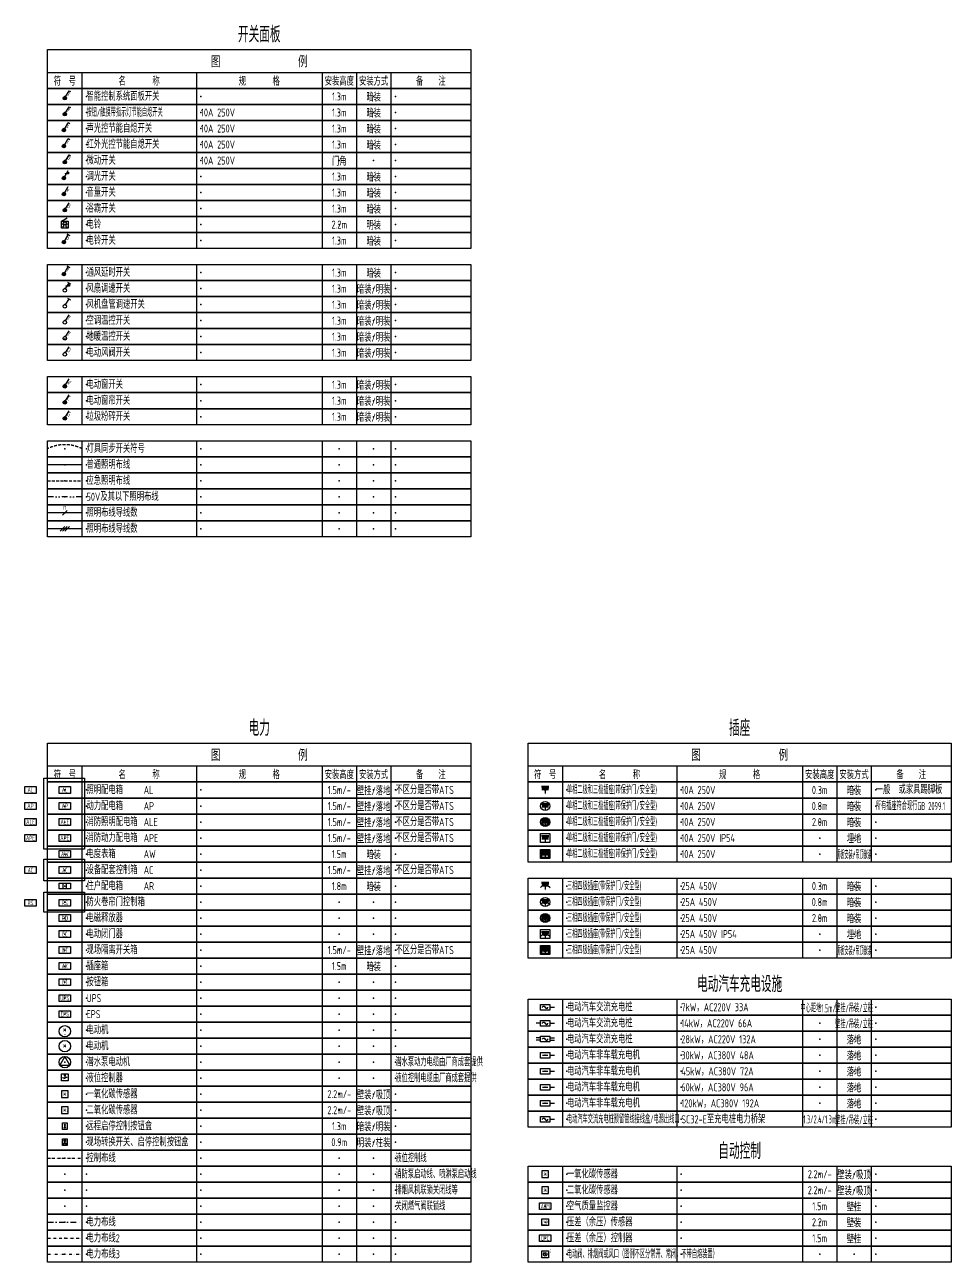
# Model space of a CAD drawing. Header units: millimetres. Extents: x -1040173 to 349982, y -145921 to 298175.
# Drawn here: x -567118 to -526618, y -46310 to 7802 of the extents above; entities that cross this region are included whole.
import ezdxf
from ezdxf.enums import TextEntityAlignment as Align

# ---------------------------------------------------------------- set-up
doc = ezdxf.new("R2010")
doc.units = ezdxf.units.MM
doc.header["$LTSCALE"] = 500
doc.header["$MEASUREMENT"] = 0
for name, pattern in [('BORDER2', [0.875, 0.25, -0.125, 0.25, -0.125, 0, -0.125]), ('DASHDOT', [1, 0.5, -0.25, 0, -0.25]), ('DASHDOT2', [0.5, 0.25, -0.125, 0, -0.125]), ('DIVIDE', [1.25, 0.5, -0.25, 0, -0.25, 0, -0.25]), ('DIVIDE2', [0.625, 0.25, -0.125, 0, -0.125, 0, -0.125]), ('HIDDEN', [0.375, 0.25, -0.125])]:
    doc.linetypes.add(name, pattern=pattern)
doc.layers.get('0').update_dxf_attribs({"color": 255, "linetype": 'CONTINUOUS'})
for name, color, linetype in [('E-BAS-DEVC', 3, 'CONTINUOUS'), ('E-BAS-EQPM', 3, 'CONTINUOUS'), ('E-CTRL-WIRE', 3, 'BORDER2'), ('E-FAS-DEVC', 3, 'CONTINUOUS'), ('E-FAS-EQPM', 2, 'CONTINUOUS'), ('E-LITE-CATE', 2, 'HIDDEN'), ('E-LITE-DEVC', 3, 'CONTINUOUS'), ('E-LITE-DIMS', 6, 'CONTINUOUS'), ('E-LITE-WIRE', 4, 'CONTINUOUS'), ('E-LITE-WIRE-LV', 4, 'DIVIDE'), ('E-LITE-WIRE2', 4, 'HIDDEN'), ('E-POWR-DEVC', 3, 'CONTINUOUS'), ('E-POWR-EQPM', 3, 'CONTINUOUS'), ('E-POWR-EQPM2', 2, 'HIDDEN'), ('E-POWR-WIRE', 4, 'DASHDOT'), ('E-POWR-WIRE2', 4, 'DASHDOT2'), ('E-POWR-WIRE3', 4, 'DIVIDE2'), ('E-UNIV-DIAG', 2, 'CONTINUOUS'), ('E-UNIV-EL', 140, 'CONTINUOUS'), ('E-UNIV-NOTE', 6, 'CONTINUOUS')]:
    doc.layers.add(name, color=color, linetype=linetype)
doc.layers.add('E-FAS-NUMB', color=6, linetype='CONTINUOUS', plot=False)
doc.styles.add('TH-STYLE3', font='tssdeng.shx', dxfattribs={"width": 0.7, "bigfont": 'tssdchn.shx'})

# ---------------------------------------------------------------- blocks, each defined once
blk = doc.blocks.new('E-BKTS2')
for p, q in [((0, 0), (185, 0)), ((0, -7), (0, 0)), ((185, 0), (185, -7)), ((185, -7), (0, -7))]:
    blk.add_line(p, q)
at = {"linetype": 'Continuous'}
for p, q in [((15, 0), (15, -7)), ((65, 0), (65, -7)), ((120, 0), (120, -7)), ((135, 0), (135, -7)), ((150, 0), (150, -7))]:
    blk.add_line(p, q, dxfattribs=at)
for p in [(7.5, -3.5), (17, -3.5), (67, -3.5), (127.5, -3.5), (142.5, -3.5), (152, -3.5)]:
    blk.add_point(p, dxfattribs=at)
blk = doc.blocks.new('E-BSW013-1')
for p, q in [((0.38, 1.4), (1.87, 4)), ((0.5, 2.54), (2, 3.29)), ((2, 2.54), (0.5, 2.54)), ((2, 3.29), (2, 2.54))]:
    blk.add_line(p, q)
at = {"const_width": 0.75}
blk.add_lwpolyline([(-0.38, 0.75, 1), (0.38, 0.75, 1)], format="xyb", close=True, dxfattribs=at)
blk.add_circle((0, 0.75), 0.75)
blk = doc.blocks.new('E-BSW014')
for p, q in [((0.38, 1.4), (1.88, 4)), ((0.5, 2.54), (2, 3.29)), ((2, 2.54), (0.5, 2.54)), ((1.23, 4.37), (2.52, 3.62)), ((2, 3.29), (2, 2.54))]:
    blk.add_line(p, q)
blk.add_circle((0, 0.75), 0.75)
blk = doc.blocks.new('E-BKTS1')
blk.add_line((0, -10), (185, -10))
at = {"linetype": 'Continuous'}
for p, q in [((15, -10), (15, -17)), ((65, -10), (65, -17)), ((120, -10), (120, -17)), ((135, -10), (135, -17)), ((150, -10), (150, -17))]:
    blk.add_line(p, q, dxfattribs=at)
blk.add_lwpolyline([(0, 0), (185, 0), (185, -17), (0, -17)], close=True)
at = {"layer": 'E-UNIV-NOTE', "style": 'TH-STYLE3', "width": 0.7}
for s, height, p in [('图                例', 5, (92.5, -5)), ('安装高度', 3.5, (127.5, -13.5)), ('安装方式', 3.5, (142.5, -13.5))]:
    blk.add_text(s, height=height, dxfattribs=at).set_placement(p, align=Align.MIDDLE)
at = {"layer": 'E-UNIV-NOTE', "linetype": 'Continuous', "style": 'TH-STYLE3', "width": 0.7}
for s, p in [('符  号', (7.5, -13.5)), ('名       称', (40, -13.5)), ('规       格', (92.5, -13.5)), ('备    注', (167.5, -13.5))]:
    blk.add_text(s, height=3.5, dxfattribs=at).set_placement(p, align=Align.MIDDLE)
blk = doc.blocks.new('E-BU201')
blk.add_line((-1.5, 1.5), (1.1, 3))
blk.add_lwpolyline([(-1.5, -1.5), (-1.5, 1.5), (1.5, 1.5), (1.5, -1.5)], close=True)
at = {"layer": 'E-UNIV-EL'}
blk.add_line((1, 0), (-1, 0), dxfattribs=at)
for points in [[(-0.5, 0), (-0.5, -1), (-1, -1)], [(0.5, 0), (0.5, -1), (1, -1)]]:
    blk.add_lwpolyline(points, dxfattribs=at)
blk.add_arc((0, 0), 1, 0, 180, dxfattribs=at)
blk = doc.blocks.new('E-ANNO04')
blk.add_line((-1, -1), (1, 1))
at = {"style": 'TH-STYLE3', "width": 0.7}
blk.add_attdef('N', text='', height=2.5, dxfattribs=at).set_placement((0, 2.5), align=Align.MIDDLE)
blk = doc.blocks.new('E-anno03')
for p, q in [((-2, -1), (0, 1)), ((-1, -1), (1, 1)), ((0, -1), (2, 1))]:
    blk.add_line(p, q)
blk = doc.blocks.new('E-BSW011-1')
for p, q in [((0.38, 1.4), (1.88, 4)), ((1.88, 4), (2.52, 3.62))]:
    blk.add_line(p, q)
at = {"const_width": 0.75}
blk.add_lwpolyline([(-0.38, 0.75, 1), (0.38, 0.75, 1)], format="xyb", close=True, dxfattribs=at)
blk.add_circle((0, 0.75), 0.75)
at = {"layer": 'E-UNIV-EL', "style": 'TH-STYLE3', "width": 0.7}
blk.add_attdef('F', text='', height=2, rotation=330, dxfattribs=at).set_placement((1.77, 2.62), align=Align.MIDDLE)
blk = doc.blocks.new('E-BSW011-2')
for p, q in [((0.38, 1.4), (1.88, 4)), ((1.88, 4), (2.52, 3.62))]:
    blk.add_line(p, q)
at = {"const_width": 0.75}
blk.add_lwpolyline([(-0.38, 0.75, 1), (0.38, 0.75, 1)], format="xyb", close=True, dxfattribs=at)
blk.add_circle((0, 0.75), 0.75)
at = {"layer": 'E-UNIV-EL', "style": 'TH-STYLE3', "width": 0.7}
blk.add_attdef('F', text='', height=2, rotation=330, dxfattribs=at).set_placement((1.77, 2.62), align=Align.MIDDLE)
blk = doc.blocks.new('E-BSW011-3')
for p, q in [((0.38, 1.4), (1.88, 4)), ((1.88, 4), (2.52, 3.62))]:
    blk.add_line(p, q)
at = {"const_width": 0.75}
blk.add_lwpolyline([(-0.38, 0.75, 1), (0.38, 0.75, 1)], format="xyb", close=True, dxfattribs=at)
blk.add_circle((0, 0.75), 0.75)
at = {"layer": 'E-UNIV-EL', "style": 'TH-STYLE3', "width": 0.7}
blk.add_attdef('F', text='', height=2, rotation=330, dxfattribs=at).set_placement((1.77, 2.62), align=Align.MIDDLE)
blk = doc.blocks.new('E-BSW011-4')
for p, q in [((0.38, 1.4), (1.88, 4)), ((1.88, 4), (2.52, 3.62))]:
    blk.add_line(p, q)
at = {"const_width": 0.75}
blk.add_lwpolyline([(-0.38, 0.75, 1), (0.38, 0.75, 1)], format="xyb", close=True, dxfattribs=at)
blk.add_circle((0, 0.75), 0.75)
at = {"layer": 'E-UNIV-EL', "style": 'TH-STYLE3', "width": 0.7}
blk.add_attdef('F', text='', height=2, rotation=330, dxfattribs=at).set_placement((1.77, 2.62), align=Align.MIDDLE)
blk = doc.blocks.new('E-BSW012-1')
for p, q in [((0.38, 1.4), (1.88, 4)), ((1.23, 4.37), (2.52, 3.62))]:
    blk.add_line(p, q)
at = {"const_width": 0.75}
blk.add_lwpolyline([(-0.38, 0.75, 1), (0.38, 0.75, 1)], format="xyb", close=True, dxfattribs=at)
blk.add_circle((0, 0.75), 0.75)
at = {"layer": 'E-UNIV-EL', "style": 'TH-STYLE3', "width": 0.7}
blk.add_attdef('F', text='', height=2, rotation=330, dxfattribs=at).set_placement((1.77, 2.62), align=Align.MIDDLE)
blk = doc.blocks.new('E-BSW012-2')
for p, q in [((0.38, 1.4), (1.88, 4)), ((1.23, 4.37), (2.52, 3.62))]:
    blk.add_line(p, q)
at = {"const_width": 0.75}
blk.add_lwpolyline([(-0.38, 0.75, 1), (0.38, 0.75, 1)], format="xyb", close=True, dxfattribs=at)
blk.add_circle((0, 0.75), 0.75)
at = {"layer": 'E-UNIV-EL', "style": 'TH-STYLE3', "width": 0.7}
blk.add_attdef('F', text='', height=2, rotation=330, dxfattribs=at).set_placement((1.77, 2.62), align=Align.MIDDLE)
blk = doc.blocks.new('E-BSW017-1')
blk.add_line((0.38, 1.4), (1.88, 4))
at = {"const_width": 0.75}
blk.add_lwpolyline([(-0.38, 0.75, 1), (0.38, 0.75, 1)], format="xyb", close=True, dxfattribs=at)
blk.add_circle((0, 0.75), 0.75)
at = {"layer": 'E-UNIV-EL', "style": 'TH-STYLE3', "width": 0.7}
blk.add_attdef('F', text='', height=2, rotation=330, dxfattribs=at).set_placement((1.77, 2.62), align=Align.MIDDLE)
blk = doc.blocks.new('E-BSW016-1')
blk.add_line((0.38, 1.4), (1.88, 4))
at = {"const_width": 0.75}
blk.add_lwpolyline([(-0.38, 0.75, 1), (0.38, 0.75, 1)], format="xyb", close=True, dxfattribs=at)
blk.add_circle((0, 0.75), 0.75)
at = {"layer": 'E-UNIV-EL', "style": 'TH-STYLE3', "width": 0.7}
blk.add_attdef('F', text='', height=2, rotation=330, dxfattribs=at).set_placement((1.77, 2.62), align=Align.MIDDLE)
blk = doc.blocks.new('E-BSW018-2')
blk.add_line((0.38, 1.4), (1.88, 4))
blk.add_circle((0, 0.75), 0.75)
at = {"layer": 'E-UNIV-EL', "style": 'TH-STYLE3', "width": 0.7}
blk.add_attdef('F', text='', height=2, rotation=330, dxfattribs=at).set_placement((1.77, 2.62), align=Align.MIDDLE)
blk = doc.blocks.new('E-BSW018-3')
blk.add_line((0.38, 1.4), (1.88, 4))
at = {"const_width": 0.75}
blk.add_lwpolyline([(-0.38, 0.75, 1), (0.38, 0.75)], format="xyb", dxfattribs=at)
blk.add_circle((0, 0.75), 0.75)
at = {"layer": 'E-UNIV-EL', "style": 'TH-STYLE3', "width": 0.7}
blk.add_attdef('F', text='', height=2, rotation=330, dxfattribs=at).set_placement((1.77, 2.62), align=Align.MIDDLE)
blk = doc.blocks.new('E-BSW018-4')
blk.add_line((0.38, 1.4), (1.88, 4))
blk.add_circle((0, 0.75), 0.75)
at = {"layer": 'E-UNIV-EL', "style": 'TH-STYLE3', "width": 0.7}
blk.add_attdef('F', text='', height=2, rotation=330, dxfattribs=at).set_placement((1.77, 2.62), align=Align.MIDDLE)
blk = doc.blocks.new('E-BSW017-4')
blk.add_line((0.38, 1.4), (1.88, 4))
at = {"const_width": 0.75}
blk.add_lwpolyline([(-0.38, 0.75, 1), (0.38, 0.75, 1)], format="xyb", close=True, dxfattribs=at)
blk.add_circle((0, 0.75), 0.75)
at = {"layer": 'E-UNIV-EL', "style": 'TH-STYLE3', "width": 0.7}
blk.add_attdef('F', text='', height=2, rotation=330, dxfattribs=at).set_placement((1.77, 2.62), align=Align.MIDDLE)
blk = doc.blocks.new('E-BSW017-2')
blk.add_line((0.38, 1.4), (1.88, 4))
at = {"const_width": 0.75}
blk.add_lwpolyline([(-0.38, 0.75, 1), (0.38, 0.75, 1)], format="xyb", close=True, dxfattribs=at)
blk.add_circle((0, 0.75), 0.75)
at = {"layer": 'E-UNIV-EL', "style": 'TH-STYLE3', "width": 0.7}
blk.add_attdef('F', text='', height=2, rotation=330, dxfattribs=at).set_placement((1.77, 2.62), align=Align.MIDDLE)
blk = doc.blocks.new('E-BSW017-3')
blk.add_line((0.38, 1.4), (1.88, 4))
at = {"const_width": 0.75}
blk.add_lwpolyline([(-0.38, 0.75, 1), (0.38, 0.75, 1)], format="xyb", close=True, dxfattribs=at)
blk.add_circle((0, 0.75), 0.75)
at = {"layer": 'E-UNIV-EL', "style": 'TH-STYLE3', "width": 0.7}
blk.add_attdef('F', text='', height=2, rotation=330, dxfattribs=at).set_placement((1.77, 2.62), align=Align.MIDDLE)
blk = doc.blocks.new('E-BSW015')
for p, q in [((0.38, 1.4), (1.88, 4)), ((1.23, 4.37), (2.52, 3.62))]:
    blk.add_line(p, q)
blk.add_circle((0, 0.75), 0.75)
blk = doc.blocks.new('E-BSW010-1')
for p, q in [((0.38, 1.4), (1.88, 4)), ((1.88, 4), (2.52, 3.62))]:
    blk.add_line(p, q)
at = {"const_width": 0.75}
blk.add_lwpolyline([(-0.38, 0.75, 1), (0.38, 0.75, 1)], format="xyb", close=True, dxfattribs=at)
blk.add_circle((0, 0.75), 0.75)
at = {"layer": 'E-UNIV-EL', "style": 'TH-STYLE3', "width": 0.7}
blk.add_attdef('F', text='', height=2, rotation=330, dxfattribs=at).set_placement((1.77, 2.62), align=Align.MIDDLE)
blk = doc.blocks.new('E-BDB006-1')
for p, q in [((-0.75, -1.25), (-0.75, 1.25)), ((0.75, -1.25), (0.75, 1.25))]:
    blk.add_line(p, q)
blk.add_lwpolyline([(-2.5, -1.25), (-2.5, 1.25), (2.5, 1.25), (2.5, -1.25)], close=True)
blk = doc.blocks.new('E-BDB011')
blk.add_lwpolyline([(-2.5, -1.5), (-2.5, 1.5), (2.5, 1.5), (2.5, -1.5)], close=True)
at = {"layer": 'E-UNIV-EL', "style": 'TH-STYLE3', "width": 0.7}
blk.add_attdef('BOX', text='', height=2, dxfattribs=at).set_placement((0, 0), align=Align.MIDDLE)
blk = doc.blocks.new('E-BDB013')
blk.add_lwpolyline([(-2.5, -1.5), (-2.5, 1.5), (2.5, 1.5), (2.5, -1.5)], close=True)
at = {"layer": 'E-UNIV-EL', "style": 'TH-STYLE3', "width": 0.6}
blk.add_attdef('BOX', text='', height=2, rotation=360, dxfattribs=at).set_placement((0, 0), align=Align.MIDDLE)
blk = doc.blocks.new('E-BS301')
for p, q in [((-1.06, 1.94), (-2.12, 0.88)), ((1.5, 3), (-1.5, 3)), ((1.5, 1.5), (-1.5, 1.5)), ((0, 1.5), (0, 0)), ((1.06, 1.94), (2.12, 0.88))]:
    blk.add_line(p, q)
at = {"const_width": 1.5}
blk.add_lwpolyline([(-0.75, 3, 1), (0.75, 3, 1)], format="xyb", dxfattribs=at)
blk.add_arc((0, 3), 1.5, 168.463, 11.537)
blk = doc.blocks.new('E-BS201')
for p, q in [((1.5, 3), (-1.5, 3)), ((1.5, 1.5), (-1.5, 1.5)), ((0, 1.5), (0, 0))]:
    blk.add_line(p, q)
at = {"const_width": 1.5}
blk.add_lwpolyline([(-0.75, 3, 1), (0.75, 3, 1)], format="xyb", dxfattribs=at)
blk.add_arc((0, 3), 1.5, 168.463, 11.537)
blk = doc.blocks.new('E-BDB051')
blk.add_circle((0, 0), 2.5)
at = {"layer": 'E-UNIV-EL', "style": 'TH-STYLE3', "width": 0.7}
blk.add_text('M', height=1.8, dxfattribs=at).set_placement((0, 0), align=Align.MIDDLE)
blk = doc.blocks.new('E-BDB054')
blk.add_circle((0, 0), 2.5)
at = {"layer": 'E-UNIV-EL'}
blk.add_lwpolyline([(0, 2.5), (-2.17, -1.25), (2.17, -1.25)], close=True, dxfattribs=at)
blk = doc.blocks.new('E-BDB052')
blk.add_circle((0, 0), 2.5)
at = {"layer": 'E-UNIV-EL', "style": 'TH-STYLE3', "width": 0.7}
for s, p in [('M', (0, 0.5)), ('~', (0, -1.5))]:
    blk.add_text(s, height=1.8, dxfattribs=at).set_placement(p, align=Align.MIDDLE)
blk = doc.blocks.new('E-BS211')
for p, q in [((1.5, 1.02), (-1.5, 1.02)), ((1.5, -0.48), (-1.5, -0.48)), ((0, -0.48), (0, -1.98))]:
    blk.add_line(p, q)
at = {"const_width": 1.5}
blk.add_lwpolyline([(-0.75, 1.02, 1), (0.75, 1.02, 1)], format="xyb", dxfattribs=at)
blk.add_circle((0, 0), 2)
blk.add_arc((0, 1.02), 1.5, 168.463, 11.537)
blk = doc.blocks.new('E-BS211-1')
for p, q in [((1.5, 1.02), (-1.5, 1.02)), ((1.5, -0.48), (-1.5, -0.48)), ((0, -0.48), (0, -1.98))]:
    blk.add_line(p, q)
at = {"const_width": 1.5}
blk.add_lwpolyline([(-0.75, 1.02, 1), (0.75, 1.02, 1)], format="xyb", dxfattribs=at)
blk.add_circle((0, 0), 2)
blk.add_arc((0, 1.02), 1.5, 168.463, 11.537)
at = {"layer": 'E-UNIV-EL'}
blk.add_circle((0, 0), 1.5, dxfattribs=at)
blk = doc.blocks.new('E-BS211-2')
for p, q in [((1.5, 1.02), (-1.5, 1.02)), ((1.5, -0.48), (-1.5, -0.48)), ((0, -0.48), (0, -1.98))]:
    blk.add_line(p, q)
blk.add_lwpolyline([(-2, -2), (-2, 2), (2, 2), (2, -2)], close=True)
at = {"const_width": 1.5}
blk.add_lwpolyline([(-0.75, 1.02, 1), (0.75, 1.02, 1)], format="xyb", dxfattribs=at)
blk.add_arc((0, 1.02), 1.5, 168.463, 11.537)
blk = doc.blocks.new('E-BS211-3')
for p, q in [((1.5, 1.02), (-1.5, 1.02)), ((1.5, -0.48), (-1.5, -0.48)), ((0, -0.48), (0, -1.98))]:
    blk.add_line(p, q)
blk.add_lwpolyline([(-2, -2), (-2, 2), (2, 2), (2, -2)], close=True)
at = {"const_width": 1.5}
blk.add_lwpolyline([(-0.75, 1.02, 1), (0.75, 1.02, 1)], format="xyb", dxfattribs=at)
blk.add_arc((0, 1.02), 1.5, 168.463, 11.537)
at = {"layer": 'E-UNIV-EL'}
blk.add_lwpolyline([(-1.5, -1.5), (-1.5, 1.5), (1.5, 1.5), (1.5, -1.5)], close=True, dxfattribs=at)
blk = doc.blocks.new('E-BS311')
for p, q in [((1.5, 1.02), (-1.5, 1.02)), ((-1.06, -0.04), (-2.12, -1.1)), ((1.5, -0.48), (-1.5, -0.48)), ((0, -0.48), (0, -1.98)), ((1.06, -0.04), (2.12, -1.1))]:
    blk.add_line(p, q)
at = {"const_width": 1.5}
blk.add_lwpolyline([(-0.75, 1.02, 1), (0.75, 1.02, 1)], format="xyb", dxfattribs=at)
blk.add_circle((0, 0), 2)
blk.add_arc((0, 1.02), 1.5, 168.463, 11.537)
blk = doc.blocks.new('E-BS311-1')
for p, q in [((1.5, 1.02), (-1.5, 1.02)), ((-1.06, -0.04), (-2.12, -1.1)), ((1.5, -0.48), (-1.5, -0.48)), ((0, -0.48), (0, -1.98)), ((1.06, -0.04), (2.12, -1.1))]:
    blk.add_line(p, q)
at = {"const_width": 1.5}
blk.add_lwpolyline([(-0.75, 1.02, 1), (0.75, 1.02, 1)], format="xyb", dxfattribs=at)
blk.add_circle((0, 0), 2)
blk.add_arc((0, 1.02), 1.5, 168.463, 11.537)
at = {"layer": 'E-UNIV-EL'}
blk.add_circle((0, 0), 1.5, dxfattribs=at)
blk = doc.blocks.new('E-BS311-2')
for p, q in [((-1.06, 0.44), (-2.12, -0.62)), ((1.5, 1.5), (-1.5, 1.5)), ((1.5, 0), (-1.5, 0)), ((0, 0), (0, -1.5)), ((1.06, 0.44), (2.12, -0.62))]:
    blk.add_line(p, q)
blk.add_lwpolyline([(-2, -1.52), (-2, 2.48), (2, 2.48), (2, -1.52)], close=True)
at = {"const_width": 1.5}
blk.add_lwpolyline([(-0.75, 1.5, 1), (0.75, 1.5, 1)], format="xyb", dxfattribs=at)
blk.add_arc((0, 1.5), 1.5, 168.463, 11.537)
blk = doc.blocks.new('E-BS311-3')
for p, q in [((-1.06, 0.44), (-2.12, -0.62)), ((1.5, 1.5), (-1.5, 1.5)), ((1.5, 0), (-1.5, 0)), ((0, 0), (0, -1.5)), ((1.06, 0.44), (2.12, -0.62))]:
    blk.add_line(p, q)
blk.add_lwpolyline([(-2, -1.52), (-2, 2.48), (2, 2.48), (2, -1.52)], close=True)
at = {"const_width": 1.5}
blk.add_lwpolyline([(-0.75, 1.5, 1), (0.75, 1.5, 1)], format="xyb", dxfattribs=at)
blk.add_arc((0, 1.5), 1.5, 168.463, 11.537)
at = {"layer": 'E-UNIV-EL'}
blk.add_lwpolyline([(-1.5, -1.02), (-1.5, 1.98), (1.5, 1.98), (1.5, -1.02)], close=True, dxfattribs=at)
blk = doc.blocks.new('E-BDB001')
blk.add_lwpolyline([(-2.5, -1.5), (-2.5, 1.5), (2.5, 1.5), (2.5, -1.5)], close=True)
at = {"layer": 'E-UNIV-EL', "style": 'TH-STYLE3', "width": 0.7}
blk.add_attdef('BOX', text='', height=2, dxfattribs=at).set_placement((0, 0), align=Align.MIDDLE)
blk = doc.blocks.new('E-BDB003')
blk.add_lwpolyline([(-2.5, -1.5), (-2.5, 1.5), (2.5, 1.5), (2.5, -1.5)], close=True)
at = {"layer": 'E-UNIV-EL', "style": 'TH-STYLE3', "width": 0.7}
blk.add_attdef('BOX', text='', height=2, dxfattribs=at).set_placement((0, 0), align=Align.MIDDLE)
blk = doc.blocks.new('E-BDB004')
blk.add_lwpolyline([(-2.5, -1.5), (-2.5, 1.5), (2.5, 1.5), (2.5, -1.5)], close=True)
at = {"layer": 'E-UNIV-EL', "style": 'TH-STYLE3', "width": 0.7}
blk.add_attdef('BOX', text='', height=2, dxfattribs=at).set_placement((0, 0), align=Align.MIDDLE)
blk = doc.blocks.new('E-BDB012')
blk.add_lwpolyline([(-2.5, -1.5), (-2.5, 1.5), (2.5, 1.5), (2.5, -1.5)], close=True)
at = {"layer": 'E-UNIV-EL', "style": 'TH-STYLE3', "width": 0.6}
blk.add_attdef('BOX', text='', height=2, dxfattribs=at).set_placement((0, 0), align=Align.MIDDLE)
blk = doc.blocks.new('E-BDB015')
blk.add_lwpolyline([(-2.5, -1.5), (-2.5, 1.5), (2.5, 1.5), (2.5, -1.5)], close=True)
at = {"layer": 'E-UNIV-EL', "style": 'TH-STYLE3', "width": 0.6}
blk.add_attdef('BOX', text='', height=2, rotation=360, dxfattribs=at).set_placement((0, 0), align=Align.MIDDLE)
blk = doc.blocks.new('E-BFAS810')
blk.add_lwpolyline([(-2.5, -1.5), (-2.5, 1.5), (2.5, 1.5), (2.5, -1.5)], close=True)
at = {"layer": 'E-UNIV-EL', "style": 'TH-STYLE3', "width": 0.7}
blk.add_attdef('BOX', text='', height=2, dxfattribs=at).set_placement((0, 0), align=Align.MIDDLE)
blk = doc.blocks.new('E-BDB016')
blk.add_lwpolyline([(-2.5, -1.5), (-2.5, 1.5), (2.5, 1.5), (2.5, -1.5)], close=True)
at = {"layer": 'E-UNIV-EL', "style": 'TH-STYLE3', "width": 0.6}
blk.add_attdef('BOX', text='', height=2, rotation=360, dxfattribs=at).set_placement((0, 0), align=Align.MIDDLE)
blk = doc.blocks.new('E-BDB041')
blk.add_lwpolyline([(-2.5, -1.5), (-2.5, 1.5), (2.5, 1.5), (2.5, -1.5)], close=True)
at = {"layer": 'E-UNIV-EL', "style": 'TH-STYLE3', "width": 0.7}
blk.add_attdef('BOX', text='', height=2, dxfattribs=at).set_placement((0, 0), align=Align.MIDDLE)
blk = doc.blocks.new('E-BDB042')
blk.add_lwpolyline([(-2.5, -1.5), (-2.5, 1.5), (2.5, 1.5), (2.5, -1.5)], close=True)
at = {"layer": 'E-UNIV-EL', "style": 'TH-STYLE3', "width": 0.7}
blk.add_attdef('BOX', text='', height=2, dxfattribs=at).set_placement((0, 0), align=Align.MIDDLE)
blk = doc.blocks.new('E-BFAS820')
blk.add_lwpolyline([(-2.5, -1.5), (-2.5, 1.5), (2.5, 1.5), (2.5, -1.5)], close=True)
at = {"layer": 'E-UNIV-EL', "style": 'TH-STYLE3', "width": 0.6}
blk.add_attdef('BOX', text='', height=2, dxfattribs=at).set_placement((0, 0), align=Align.MIDDLE)
blk = doc.blocks.new('E-BFAS821')
blk.add_lwpolyline([(-2.5, -1.5), (-2.5, 1.5), (2.5, 1.5), (2.5, -1.5)], close=True)
at = {"layer": 'E-UNIV-EL', "style": 'TH-STYLE3', "width": 0.7}
blk.add_attdef('BOX', text='', height=2, dxfattribs=at).set_placement((0, 0), align=Align.MIDDLE)
blk = doc.blocks.new('E-BFAS630')
blk.add_lwpolyline([(-1.5, -1.5), (-1.5, 1.5), (1.5, 1.5), (1.5, -1.5)], close=True)
at = {"layer": 'E-UNIV-EL'}
for p, q in [((-1, 0), (-0.5, 0)), ((0, 0.71), (0, 0.51)), ((0, 0.41), (0, 0.26)), ((0, 0.16), (0, 0.01)), ((0.2, 1.08), (0.45, 1.08)), ((0, -0.09), (0, -0.29))]:
    blk.add_line(p, q, dxfattribs=at)
blk.add_lwpolyline([(1, 0), (0.5, 0), (-0.5, -0.58)], dxfattribs=at)
blk.add_lwpolyline([(0, 1.46, -0.533333), (0, 0.71, -0.533333)], format="xyb", close=True, dxfattribs=at)
blk = doc.blocks.new('E-BEMS030')
blk.add_lwpolyline([(-1.5, -1.5), (1.5, -1.5), (1.5, 1.5), (-1.5, 1.5)], close=True)
at = {"layer": 'E-UNIV-EL', "style": 'TH-STYLE3', "width": 0.7}
blk.add_attdef('F', text='', height=1.3, dxfattribs=at).set_placement((0, 0), align=Align.MIDDLE)
blk = doc.blocks.new('E-BEMS031')
blk.add_lwpolyline([(-1.5, -1.5), (1.5, -1.5), (1.5, 1.5), (-1.5, 1.5)], close=True)
at = {"layer": 'E-UNIV-EL', "style": 'TH-STYLE3', "width": 0.7}
for tag, height, p in [('F', 1.3, (0, 0)), ('F2', 0.65, (1.08625, -0.3125))]:
    blk.add_attdef(tag, text='', height=height, dxfattribs=at).set_placement(p, align=Align.MIDDLE)
blk = doc.blocks.new('E-BSW121')
blk.add_lwpolyline([(-1, -1.5), (-1, 1.5), (1, 1.5), (1, -1.5)], close=True)
at = {"layer": 'E-UNIV-EL'}
for centre in [(0, 0.625), (0, -0.625)]:
    blk.add_circle(centre, 0.25, dxfattribs=at)
blk = doc.blocks.new('E-BSW122')
blk.add_lwpolyline([(-1, -1.5), (-1, 1.5), (1, 1.5), (1, -1.5)], close=True)
at = {"layer": 'E-UNIV-EL'}
blk.add_line((0, 1), (0, 0.25), dxfattribs=at)
for centre, radius in [((0, 0.625), 0.375), ((-0.5, -0.625), 0.25), ((0.5, -0.625), 0.25)]:
    blk.add_circle(centre, radius, dxfattribs=at)
blk = doc.blocks.new('E-BDB111')
blk.add_lwpolyline([(-2, -1.25), (-2, 1.25), (2, 1.25), (2, -1.25)], close=True)
at = {"layer": 'E-UNIV-EL'}
blk.add_line((2, 0), (4, 0), dxfattribs=at)
blk.add_lwpolyline([(-1.2, -0.07), (-1.11, 0.16), (-1, 0.33), (-0.86, 0.43), (-0.72, 0.47), (-0.58, 0.47), (-0.44, 0.44), (-0.31, 0.39), (-0.21, 0.32), (-0.13, 0.24), (-0.08, 0.16), (-0.03, 0.08), (0, 0), (0.03, -0.08), (0.08, -0.16), (0.13, -0.24), (0.21, -0.32), (0.31, -0.39), (0.44, -0.44), (0.58, -0.47), (0.72, -0.47), (0.86, -0.43), (1, -0.33), (1.11, -0.16), (1.2, 0.07)], dxfattribs=at)
blk.add_lwpolyline([(3, 0, 0.5, 0, 0), (4, 0, 0, 0, 0)], format="xyseb", dxfattribs=at)
blk = doc.blocks.new('E-BDB112')
blk.add_lwpolyline([(-2, -1.25), (-2, 1.25), (2, 1.25), (2, -1.25)], close=True)
at = {"layer": 'E-UNIV-EL'}
for p, q in [((-2, 0), (-4, 0)), ((2, 0), (4, 0))]:
    blk.add_line(p, q, dxfattribs=at)
for points in [[(-3, 0, 0.5, 0, 0), (-4, 0, 0, 0, 0)], [(3, 0, 0.5, 0, 0), (4, 0, 0, 0, 0)]]:
    blk.add_lwpolyline(points, format="xyseb", dxfattribs=at)
blk.add_lwpolyline([(-1.2, -0.07), (-1.11, 0.16), (-1, 0.33), (-0.86, 0.43), (-0.72, 0.47), (-0.58, 0.47), (-0.44, 0.44), (-0.31, 0.39), (-0.21, 0.32), (-0.13, 0.24), (-0.08, 0.16), (-0.03, 0.08), (0, 0), (0.03, -0.08), (0.08, -0.16), (0.13, -0.24), (0.21, -0.32), (0.31, -0.39), (0.44, -0.44), (0.58, -0.47), (0.72, -0.47), (0.86, -0.43), (1, -0.33), (1.11, -0.16), (1.2, 0.07)], dxfattribs=at)
blk = doc.blocks.new('E-BDB114')
blk.add_lwpolyline([(-2, -1.25), (-2, 1.25), (2, 1.25), (2, -1.25)], close=True)
at = {"layer": 'E-UNIV-EL'}
for p, q in [((-2, 0.5), (-4, 0.5)), ((2, 0.5), (4, 0.5)), ((-2, -0.5), (-4, -0.5)), ((2, -0.5), (4, -0.5))]:
    blk.add_line(p, q, dxfattribs=at)
for points in [[(-3, 0.5, 0.5, 0, 0), (-4, 0.5, 0, 0, 0)], [(3, 0.5, 0.5, 0, 0), (4, 0.5, 0, 0, 0)], [(-3, -0.5, 0.5, 0, 0), (-4, -0.5, 0, 0, 0)], [(3, -0.5, 0.5, 0, 0), (4, -0.5, 0, 0, 0)]]:
    blk.add_lwpolyline(points, format="xyseb", dxfattribs=at)
blk.add_lwpolyline([(-1.2, -0.07), (-1.11, 0.16), (-1, 0.33), (-0.86, 0.43), (-0.72, 0.47), (-0.58, 0.47), (-0.44, 0.44), (-0.31, 0.39), (-0.21, 0.32), (-0.13, 0.24), (-0.08, 0.16), (-0.03, 0.08), (0, 0), (0.03, -0.08), (0.08, -0.16), (0.13, -0.24), (0.21, -0.32), (0.31, -0.39), (0.44, -0.44), (0.58, -0.47), (0.72, -0.47), (0.86, -0.43), (1, -0.33), (1.11, -0.16), (1.2, 0.07)], dxfattribs=at)
blk = doc.blocks.new('E-BDB131')
blk.add_lwpolyline([(-2, -1.25), (-2, 1.25), (2, 1.25), (2, -1.25)], close=True)
at = {"layer": 'E-UNIV-EL'}
for p, q in [((-1.2, 0), (1.2, 0)), ((2, 0), (4, 0))]:
    blk.add_line(p, q, dxfattribs=at)
blk.add_lwpolyline([(3, 0, 0.5, 0, 0), (4, 0, 0, 0, 0)], format="xyseb", dxfattribs=at)
blk = doc.blocks.new('E-BFAS840')
blk.add_lwpolyline([(-2.5, -1.5), (-2.5, 1.5), (2.5, 1.5), (2.5, -1.5)], close=True)
at = {"layer": 'E-UNIV-EL', "style": 'TH-STYLE3', "width": 0.6}
blk.add_attdef('BOX', text='', height=2, dxfattribs=at).set_placement((0, 0), align=Align.MIDDLE)
blk = doc.blocks.new('E-BFAS740')
blk.add_lwpolyline([(-1.5, -1.5), (-1.5, 1.5), (1.5, 1.5), (1.5, -1.5)], close=True)
at = {"layer": 'E-UNIV-EL', "style": 'TH-STYLE3', "width": 0.7}
blk.add_attdef('F', text='', height=1.7, dxfattribs=at).set_placement((0, 0), align=Align.MIDDLE)
blk = doc.blocks.new('E-BEMS040')
blk.add_lwpolyline([(-2.5, -1.5), (-2.5, 1.5), (2.5, 1.5), (2.5, -1.5)], close=True)
at = {"layer": 'E-UNIV-EL', "style": 'TH-STYLE3', "width": 0.6}
blk.add_attdef('BOX', text='', height=2, dxfattribs=at).set_placement((0, 0), align=Align.MIDDLE)
blk = doc.blocks.new('E-BFAS730')
blk.add_lwpolyline([(-1.5, -1.5), (-1.5, 1.5), (1.5, 1.5), (1.5, -1.5)], close=True)
at = {"layer": 'E-UNIV-EL'}
blk.add_line((-0.71, 0.71), (0.71, -0.71), dxfattribs=at)
blk.add_circle((0, 0), 0.8, dxfattribs=at)
at = {"layer": 'E-UNIV-EL', "style": 'TH-STYLE3', "width": 0.5}
blk.add_attdef('F', text='', height=1.5, dxfattribs=at).set_placement((2.25, 1.25), align=Align.MIDDLE)

msp = doc.modelspace()

# ---------------------------------------------------------------- linework, layer by layer
at = {"layer": 'E-CTRL-WIRE'}
msp.add_line((-566118, -41760), (-564618, -41760), dxfattribs=at)
at = {"layer": 'E-FAS-NUMB', "color": 1}
for points in [[(-566284, -25143), (-564506, -25143), (-564506, -28253), (-566284, -28253)], [(-566284, -28681), (-564506, -28681), (-564506, -29629), (-566284, -29629)], [(-566284, -30134), (-564506, -30134), (-564506, -31009), (-566284, -31009)]]:
    msp.add_lwpolyline(points, close=True, dxfattribs=at)
at = {"layer": 'E-LITE-CATE'}
msp.add_arc((-565368, -12256), 1695, 63.732, 116.268, dxfattribs=at)
at = {"layer": 'E-LITE-WIRE'}
for p, q in [((-564618, -11436), (-566118, -11436)), ((-564618, -13536), (-566118, -13536)), ((-564618, -14236), (-566118, -14236))]:
    msp.add_line(p, q, dxfattribs=at)
at = {"layer": 'E-LITE-WIRE-LV'}
msp.add_line((-564618, -12836), (-566118, -12836), dxfattribs=at)
at = {"layer": 'E-LITE-WIRE2'}
msp.add_line((-566118, -12136), (-564618, -12136), dxfattribs=at)
at = {"layer": 'E-POWR-WIRE'}
msp.add_line((-566118, -44560), (-564618, -44560), dxfattribs=at)
at = {"layer": 'E-POWR-WIRE2'}
msp.add_line((-566118, -45260), (-564618, -45260), dxfattribs=at)
at = {"layer": 'E-POWR-WIRE3'}
msp.add_line((-566118, -45960), (-564618, -45960), dxfattribs=at)

# ---------------------------------------------------------------- block references
at = {"layer": 'E-BAS-DEVC', "xscale": 100, "yscale": 100, "zscale": 100}
for name, p, values in [('E-BEMS030', (-565368, -38960), {'F': 'CO'}), ('E-BEMS031', (-565368, -39660), {'F': 'CO', 'F2': '2'}), ('E-BEMS030', (-544368, -42460), {'F': 'CO'}), ('E-BEMS031', (-544368, -43160), {'F': 'CO', 'F2': '2'})]:
    msp.add_blockref(name, p, dxfattribs=at).add_auto_attribs(values)
for name, p in [('E-BSW121', (-565368, -40360)), ('E-BSW122', (-565368, -41060))]:
    msp.add_blockref(name, p, dxfattribs=at)
at = {"layer": 'E-BAS-EQPM', "xscale": 100, "yscale": 100, "zscale": 100}
msp.add_blockref('E-BEMS040', (-544368, -43860), dxfattribs=at).add_auto_attribs({'BOX': 'AQM'})
at = {"layer": 'E-FAS-DEVC', "xscale": 100, "yscale": 100, "zscale": 100}
msp.add_blockref('E-BFAS630', (-565368, -38225), dxfattribs=at)
for name, p, values in [('E-BFAS740', (-544368, -44560), {'F': '△P'}), ('E-BFAS730', (-544368, -45960), {'F': 'E'})]:
    msp.add_blockref(name, p, dxfattribs=at).add_auto_attribs(values)
at = {"layer": 'E-FAS-EQPM', "xscale": 100, "yscale": 100, "zscale": 100}
msp.add_blockref('E-BFAS840', (-544368, -45260), dxfattribs=at).add_auto_attribs({'BOX': 'DPC'})
at = {"layer": 'E-LITE-DEVC', "xscale": 100, "yscale": 100, "zscale": 100}
for name, p, values in [('E-BSW010-1', (-565368, 4514), {'F': 'I'}), ('E-BSW011-1', (-565368, 3814), {'F': 't'}), ('E-BSW011-2', (-565406, 3124), {'F': 's'}), ('E-BSW011-3', (-565406, 2424), {'F': 'i'}), ('E-BSW011-4', (-565368, 1714), {'F': 'p'}), ('E-BSW016-1', (-565406, 324), {'F': 'v'}), ('E-BSW017-1', (-565368, -386), {'F': 'B'}), ('E-BSW012-2', (-565406, -1776), {'F': 'b'}), ('E-BSW012-1', (-565406, -3176), {'F': 't'}), ('E-BSW018-2', (-565368, -5286), {'F': 'T'}), ('E-BSW018-3', (-565368, -5986), {'F': 'T'}), ('E-BSW018-4', (-565368, -6686), {'F': 'D'}), ('E-BSW017-2', (-565368, -8086), {'F': 'W'}), ('E-BSW017-3', (-565368, -8786), {'F': 'C'}), ('E-BSW017-4', (-565368, -9486), {'F': 'G'})]:
    msp.add_blockref(name, p, dxfattribs=at).add_auto_attribs(values)
for name, p in [('E-BSW013-1', (-565406, 1024)), ('E-BU201', (-565368, -936)), ('E-BSW014', (-565368, -3886)), ('E-BSW015', (-565368, -4586))]:
    msp.add_blockref(name, p, dxfattribs=at)
at = {"layer": 'E-LITE-DIMS', "xscale": 100, "yscale": 100, "zscale": 100}
msp.add_blockref('E-ANNO04', (-565368, -13536), dxfattribs=at).add_auto_attribs({'N': 'n'})
msp.add_blockref('E-anno03', (-565368, -14236), dxfattribs=at)
at = {"layer": 'E-POWR-DEVC', "xscale": 100, "yscale": 100, "zscale": 100}
for name, p in [('E-BS201', (-544368, -25810)), ('E-BS211', (-544368, -26360)), ('E-BS211-1', (-544368, -27060)), ('E-BS211-2', (-544368, -27760)), ('E-BS211-3', (-544368, -28460)), ('E-BS301', (-544368, -30010)), ('E-BS311', (-544368, -30560)), ('E-BS311-1', (-544368, -31260)), ('E-BS311-2', (-544368, -32008)), ('E-BS311-3', (-544368, -32708))]:
    msp.add_blockref(name, p, dxfattribs=at)
at = {"layer": 'E-POWR-EQPM', "xscale": 100, "yscale": 100, "zscale": 100}
for name, p, values in [('E-BDB001', (-566868, -25660), {'BOX': 'AL'}), ('E-BDB001', (-565368, -25660), {'BOX': 'AL'}), ('E-BDB001', (-566868, -26360), {'BOX': 'AP'}), ('E-BDB001', (-565368, -26360), {'BOX': 'AP'}), ('E-BDB003', (-566868, -27060), {'BOX': 'ALE'}), ('E-BDB003', (-565368, -27060), {'BOX': 'ALE'}), ('E-BDB004', (-566868, -27760), {'BOX': 'APE'}), ('E-BDB004', (-565368, -27760), {'BOX': 'APE'}), ('E-BDB011', (-565368, -28460), {'BOX': 'AW'}), ('E-BDB012', (-566868, -29160), {'BOX': 'AC'}), ('E-BDB012', (-565368, -29160), {'BOX': 'AC'}), ('E-BFAS810', (-566868, -30596), {'BOX': 'RS'}), ('E-BFAS810', (-565368, -30596), {'BOX': 'RS'}), ('E-BFAS821', (-565368, -31960), {'BOX': 'EC'}), ('E-BDB015', (-565368, -32660), {'BOX': 'INT'}), ('E-BDB013', (-565368, -33360), {'BOX': 'AX'}), ('E-BDB016', (-565368, -34060), {'BOX': 'BT'}), ('E-BDB041', (-565368, -34760), {'BOX': 'UPS'}), ('E-BDB042', (-565368, -35460), {'BOX': 'EPS'})]:
    msp.add_blockref(name, p, dxfattribs=at).add_auto_attribs(values)
for name, p in [('E-BDB006-1', (-565368, -29860)), ('E-BDB111', (-544368, -35160)), ('E-BDB052', (-565368, -36210)), ('E-BDB112', (-544368, -35860)), ('E-BDB051', (-565368, -36860)), ('E-BDB114', (-544368, -36554)), ('E-BDB054', (-565368, -37560)), ('E-BDB131', (-544368, -37260)), ('E-BDB131', (-544368, -37960)), ('E-BDB131', (-544368, -38660)), ('E-BDB131', (-544368, -39360))]:
    msp.add_blockref(name, p, dxfattribs=at)
at = {"layer": 'E-POWR-EQPM'}
ref = msp.add_blockref('E-BFAS820', (-565368, -31260), dxfattribs=dict(at, xscale=100, yscale=100, zscale=100))
ref.add_attrib('BOX', 'RD', dxfattribs={"layer": 'E-UNIV-EL', "height": 200, "style": 'TH-STYLE3', "width": 0.7}).set_placement((-565368, -31260), align=Align.MIDDLE)
at = {"layer": 'E-POWR-EQPM2', "xscale": 100, "yscale": 100, "zscale": 100}
msp.add_blockref('E-BDB111', (-544368, -40060), dxfattribs=at)
at = {"layer": 'E-UNIV-DIAG', "xscale": 100, "yscale": 100, "zscale": 100}
for name, p in [('E-BKTS1', (-566118, 6714)), ('E-BKTS2', (-566118, 5014)), ('E-BKTS2', (-566118, 4314)), ('E-BKTS2', (-566118, 3614)), ('E-BKTS2', (-566118, 2914)), ('E-BKTS2', (-566118, 2214)), ('E-BKTS2', (-566118, 1514)), ('E-BKTS2', (-566118, 814)), ('E-BKTS2', (-566118, 114)), ('E-BKTS2', (-566118, -586)), ('E-BKTS2', (-566118, -1286)), ('E-BKTS2', (-566118, -2686)), ('E-BKTS2', (-566118, -3386)), ('E-BKTS2', (-566118, -4086)), ('E-BKTS2', (-566118, -4786)), ('E-BKTS2', (-566118, -5486)), ('E-BKTS2', (-566118, -6186)), ('E-BKTS2', (-566118, -7586)), ('E-BKTS2', (-566118, -8286)), ('E-BKTS2', (-566118, -8986)), ('E-BKTS2', (-566118, -10386)), ('E-BKTS2', (-566118, -11086)), ('E-BKTS2', (-566118, -11786)), ('E-BKTS2', (-566118, -12486)), ('E-BKTS2', (-566118, -13186)), ('E-BKTS2', (-566118, -13886)), ('E-BKTS1', (-566118, -23610)), ('E-BKTS1', (-545118, -23610)), ('E-BKTS2', (-566118, -25310)), ('E-BKTS2', (-545118, -25310)), ('E-BKTS2', (-566118, -26010)), ('E-BKTS2', (-545118, -26010)), ('E-BKTS2', (-566118, -26710)), ('E-BKTS2', (-545118, -26710)), ('E-BKTS2', (-566118, -27410)), ('E-BKTS2', (-545118, -27410)), ('E-BKTS2', (-566118, -28110)), ('E-BKTS2', (-545118, -28110)), ('E-BKTS2', (-566118, -28810)), ('E-BKTS2', (-566118, -29510)), ('E-BKTS2', (-545118, -29510)), ('E-BKTS2', (-566118, -30210)), ('E-BKTS2', (-545118, -30210)), ('E-BKTS2', (-566118, -30910)), ('E-BKTS2', (-545118, -30910)), ('E-BKTS2', (-566118, -31610)), ('E-BKTS2', (-545118, -31610)), ('E-BKTS2', (-566118, -32310)), ('E-BKTS2', (-545118, -32310)), ('E-BKTS2', (-566118, -33010)), ('E-BKTS2', (-566118, -33710)), ('E-BKTS2', (-566118, -34410)), ('E-BKTS2', (-566118, -35110)), ('E-BKTS2', (-545118, -34810)), ('E-BKTS2', (-545118, -35510)), ('E-BKTS2', (-566118, -35810)), ('E-BKTS2', (-545118, -36210)), ('E-BKTS2', (-566118, -36510)), ('E-BKTS2', (-566118, -37210)), ('E-BKTS2', (-545118, -36910)), ('E-BKTS2', (-545118, -37610)), ('E-BKTS2', (-566118, -37910)), ('E-BKTS2', (-545118, -38310)), ('E-BKTS2', (-566118, -38610)), ('E-BKTS2', (-566118, -39310)), ('E-BKTS2', (-545118, -39010)), ('E-BKTS2', (-566118, -40010)), ('E-BKTS2', (-545118, -39710)), ('E-BKTS2', (-566118, -40710)), ('E-BKTS2', (-566118, -41410)), ('E-BKTS2', (-566118, -42110)), ('E-BKTS2', (-545118, -42110)), ('E-BKTS2', (-566118, -42810)), ('E-BKTS2', (-545118, -42810)), ('E-BKTS2', (-566118, -43510)), ('E-BKTS2', (-545118, -43510)), ('E-BKTS2', (-566118, -44210)), ('E-BKTS2', (-545118, -44210)), ('E-BKTS2', (-566118, -44910)), ('E-BKTS2', (-545118, -44910)), ('E-BKTS2', (-566118, -45610)), ('E-BKTS2', (-545118, -45610))]:
    msp.add_blockref(name, p, dxfattribs=at)

# ---------------------------------------------------------------- texts
at = {"layer": 'E-UNIV-NOTE', "style": 'TH-STYLE3'}
for s, height, width, p in [('开关面板', 700, 0.7, (-556868, 7414)), ('1.3m', 350, 0.7, (-553368, 4664)), ('暗装', 350, 0.7, (-551868, 4664)), ('1.3m', 350, 0.7, (-553368, 3964)), ('暗装', 350, 0.7, (-551868, 3964)), ('1.3m', 350, 0.7, (-553368, 3264)), ('暗装', 350, 0.7, (-551868, 3264)), ('1.3m', 350, 0.7, (-553368, 2564)), ('暗装', 350, 0.7, (-551868, 2564)), ('门角', 350, 0.7, (-553368, 1864)), ('1.3m', 350, 0.7, (-553368, 1164)), ('暗装', 350, 0.7, (-551868, 1164)), ('1.3m', 350, 0.7, (-553368, 464)), ('暗装', 350, 0.7, (-551868, 464)), ('1.3m', 350, 0.7, (-553368, -236)), ('暗装', 350, 0.7, (-551868, -236)), ('2.2m', 350, 0.7, (-553368, -936)), ('明装', 350, 0.7, (-551868, -936)), ('1.3m', 350, 0.7, (-553368, -1636)), ('暗装', 350, 0.7, (-551868, -1636)), ('1.3m', 350, 0.7, (-553368, -3036)), ('暗装', 350, 0.7, (-551868, -3036)), ('1.3m', 350, 0.7, (-553368, -3736)), ('暗装/明装', 350, 0.7, (-551868, -3736)), ('1.3m', 350, 0.7, (-553368, -4436)), ('暗装/明装', 350, 0.7, (-551868, -4436)), ('1.3m', 350, 0.7, (-553368, -5136)), ('暗装/明装', 350, 0.7, (-551868, -5136)), ('1.3m', 350, 0.7, (-553368, -5836)), ('暗装/明装', 350, 0.7, (-551868, -5836)), ('1.3m', 350, 0.7, (-553368, -6536)), ('暗装/明装', 350, 0.7, (-551868, -6536)), ('1.3m', 350, 0.7, (-553368, -7936)), ('暗装/明装', 350, 0.7, (-551868, -7936)), ('1.3m', 350, 0.7, (-553368, -8636)), ('暗装/明装', 350, 0.7, (-551868, -8636)), ('1.3m', 350, 0.7, (-553368, -9336)), ('暗装/明装', 350, 0.7, (-551868, -9336)), ('电力', 700, 0.7, (-556868, -22910)), ('插座', 700, 0.7, (-535868, -22910)), ('1.5m/-', 350, 0.7, (-553368, -25660)), ('壁挂/落地', 350, 0.7, (-551868, -25660)), ('0.3m', 350, 0.7, (-532368, -25660)), ('暗装', 350, 0.7, (-530868, -25660)), ('1.5m/-', 350, 0.7, (-553368, -26360)), ('壁挂/落地', 350, 0.7, (-551868, -26360)), ('0.8m', 350, 0.7, (-532368, -26360)), ('暗装', 350, 0.7, (-530868, -26360)), ('1.5m/-', 350, 0.7, (-553368, -27060)), ('壁挂/落地', 350, 0.7, (-551868, -27060)), ('2.0m', 350, 0.7, (-532368, -27060)), ('暗装', 350, 0.7, (-530868, -27060)), ('1.5m/-', 350, 0.7, (-553368, -27760)), ('壁挂/落地', 350, 0.7, (-551868, -27760)), ('埋地', 350, 0.7, (-530868, -27760)), ('1.5m', 350, 0.7, (-553368, -28460)), ('暗装', 350, 0.7, (-551868, -28460)), ('顶板安装/吊顶嵌装', 350, 0.4, (-530868, -28460)), ('1.5m/-', 350, 0.7, (-553368, -29160)), ('壁挂/落地', 350, 0.7, (-551868, -29160)), ('1.8m', 350, 0.7, (-553368, -29860)), ('暗装', 350, 0.7, (-551868, -29860)), ('0.3m', 350, 0.7, (-532368, -29860)), ('暗装', 350, 0.7, (-530868, -29860)), ('0.8m', 350, 0.7, (-532368, -30560)), ('暗装', 350, 0.7, (-530868, -30560)), ('2.0m', 350, 0.7, (-532368, -31260)), ('暗装', 350, 0.7, (-530868, -31260)), ('埋地', 350, 0.7, (-530868, -31960)), ('壁挂/落地', 350, 0.7, (-551868, -32660)), ('顶板安装/吊顶嵌装', 350, 0.4, (-530868, -32660)), ('1.5m/-', 350, 0.7, (-553368, -32660)), ('1.5m', 350, 0.7, (-553368, -33360)), ('暗装', 350, 0.7, (-551868, -33360)), ('电动汽车充电设施', 700, 0.7, (-535868, -34110)), ('中心距地1.5m/-', 350, 0.5, (-532368, -35160)), ('壁挂/吊装/立柱', 350, 0.5, (-530868, -35160)), ('壁挂/吊装/立柱', 350, 0.5, (-530868, -35860)), ('落地', 350, 0.7, (-530868, -36560)), ('落地', 350, 0.7, (-530868, -37260)), ('落地', 350, 0.7, (-530868, -37960)), ('2.2m/-', 350, 0.7, (-553368, -38960)), ('壁装/吸顶', 350, 0.7, (-551868, -38960)), ('落地', 350, 0.7, (-530868, -38660)), ('2.2m/-', 350, 0.7, (-553368, -39660)), ('壁装/吸顶', 350, 0.7, (-551868, -39660)), ('落地', 350, 0.7, (-530868, -39360)), ('1.3/2.4/1.3m', 350, 0.5, (-532368, -40060)), ('壁挂/吊装/立柱', 350, 0.5, (-530868, -40060)), ('1.3m', 350, 0.7, (-553368, -40360)), ('暗装/明装', 350, 0.7, (-551868, -40360)), ('0.9m', 350, 0.7, (-553368, -41060)), ('明装/柱装', 350, 0.7, (-551868, -41060)), ('自动控制', 700, 0.7, (-535868, -41410)), ('2.2m/-', 350, 0.7, (-532368, -42460)), ('壁装/吸顶', 350, 0.7, (-530868, -42460)), ('2.2m/-', 350, 0.7, (-532368, -43160)), ('壁装/吸顶', 350, 0.7, (-530868, -43160)), ('1.5m', 350, 0.7, (-532368, -43860)), ('壁挂', 350, 0.7, (-530868, -43860)), ('壁装', 350, 0.7, (-530868, -44560)), ('2.2m', 350, 0.7, (-532368, -44560)), ('1.5m', 350, 0.7, (-532368, -45260)), ('壁挂', 350, 0.7, (-530868, -45260))]:
    msp.add_text(s, height=height, dxfattribs=dict(at, width=width)).set_placement(p, align=Align.MIDDLE)
for s, width, p in [('智能控制系统面板开关', 0.7, (-564418, 4664)), ('按钮/触摸带指示灯节能自熄开关', 0.5, (-564418, 3964)), ('10A 250V', 0.7, (-559418, 3964)), ('声光控节能自熄开关', 0.7, (-564418, 3264)), ('10A 250V', 0.7, (-559418, 3264)), ('红外光控节能自熄开关', 0.7, (-564418, 2564)), ('10A 250V', 0.7, (-559418, 2564)), ('微动开关', 0.7, (-564418, 1864)), ('10A 250V', 0.7, (-559418, 1864)), ('调光开关', 0.7, (-564418, 1164)), ('音量开关', 0.7, (-564418, 464)), ('浴霸开关', 0.7, (-564418, -236)), ('电铃', 0.7, (-564418, -936)), ('电铃开关', 0.7, (-564418, -1636)), ('通风延时开关', 0.7, (-564418, -3036)), ('风扇调速开关', 0.7, (-564418, -3736)), ('风机盘管调速开关', 0.7, (-564418, -4436)), ('空调温控开关', 0.7, (-564418, -5136)), ('地暖温控开关', 0.7, (-564418, -5836)), ('电动风阀开关', 0.7, (-564418, -6536)), ('电动窗开关', 0.7, (-564418, -7936)), ('电动窗帘开关', 0.7, (-564418, -8636)), ('垃圾粉碎开关', 0.7, (-564418, -9336)), ('灯具同步开关符号', 0.7, (-564418, -10736)), ('普通照明布线', 0.7, (-564418, -11436)), ('应急照明布线', 0.7, (-564418, -12136)), ('50V及其以下照明布线', 0.7, (-564418, -12836)), ('照明布线导线数', 0.7, (-564418, -13536)), ('照明布线导线数', 0.7, (-564418, -14236)), ('或家具踢脚板', 0.7, (-528918, -25646)), ('照明配电箱', 0.7, (-564418, -25660)), ('AL', 0.7, (-561918, -25660)), ('单相二极和三极插座(带保护门/安全型)', 0.5, (-543418, -25660)), ('10A 250V', 0.7, (-538418, -25660)), ('一般', 0.7, (-529918, -25660)), ('动力配电箱', 0.7, (-564418, -26360)), ('AP', 0.7, (-561918, -26360)), ('单相二极和三极插座(带保护门/安全型)', 0.5, (-543418, -26360)), ('10A 250V', 0.7, (-538418, -26360)), ('所有插座符合现行GB 2099.1', 0.5, (-529918, -26360)), ('消防照明配电箱', 0.7, (-564418, -27060)), ('ALE', 0.7, (-561918, -27060)), ('单相二极和三极插座(带保护门/安全型)', 0.5, (-543418, -27060)), ('10A 250V', 0.7, (-538418, -27060)), ('消防动力配电箱', 0.7, (-564418, -27760)), ('APE', 0.7, (-561918, -27760)), ('单相二极和三极插座(带保护门/安全型)', 0.5, (-543418, -27760)), ('10A 250V IP54', 0.7, (-538418, -27760)), ('电度表箱', 0.7, (-564418, -28460)), ('AW', 0.7, (-561918, -28460)), ('单相二极和三极插座(带保护门/安全型)', 0.5, (-543418, -28460)), ('10A 250V', 0.7, (-538418, -28460)), ('设备配套控制箱', 0.7, (-564418, -29160)), ('AC', 0.7, (-561918, -29160)), ('住户配电箱', 0.7, (-564418, -29860)), ('AR', 0.7, (-561918, -29860)), ('三相四极插座(带保护门/安全型)', 0.5, (-543418, -29860)), ('25A 450V', 0.7, (-538418, -29860)), ('三相四极插座(带保护门/安全型)', 0.5, (-543418, -30560)), ('25A 450V', 0.7, (-538418, -30560)), ('电磁释放器', 0.7, (-564418, -31260)), ('三相四极插座(带保护门/安全型)', 0.5, (-543418, -31260)), ('25A 450V', 0.7, (-538418, -31260)), ('电动闭门器', 0.7, (-564418, -31960)), ('三相四极插座(带保护门/安全型)', 0.5, (-543418, -31960)), ('25A 450V IP54', 0.7, (-538418, -31960)), ('现场隔离开关箱', 0.7, (-564418, -32660)), ('三相四极插座(带保护门/安全型)', 0.5, (-543418, -32660)), ('25A 450V', 0.7, (-538418, -32660)), ('插座箱', 0.7, (-564418, -33360)), ('按钮箱', 0.7, (-564418, -34060)), ('UPS', 0.7, (-564418, -34760)), ('电动汽车交流充电桩', 0.7, (-543418, -35160)), ('7kW，AC220V 33A', 0.7, (-538418, -35160)), ('EPS', 0.7, (-564418, -35460)), ('电动汽车交流充电桩', 0.7, (-543418, -35860)), ('14kW，AC220V 66A', 0.7, (-538418, -35860)), ('电动机', 0.7, (-564418, -36160)), ('电动机', 0.7, (-564418, -36860)), ('电动汽车交流充电桩', 0.7, (-543418, -36560)), ('28kW，AC220V 132A', 0.7, (-538418, -36560)), ('电动汽车非车载充电机', 0.7, (-543418, -37260)), ('30kW，AC380V 48A', 0.7, (-538418, -37260)), ('潜水泵电动机', 0.7, (-564418, -37560)), ('电动汽车非车载充电机', 0.7, (-543418, -37960)), ('45kW，AC380V 72A', 0.7, (-538418, -37960)), ('液位控制器', 0.7, (-564418, -38260)), ('一氧化碳传感器', 0.7, (-564418, -38960)), ('电动汽车非车载充电机', 0.7, (-543418, -38660)), ('60kW，AC380V 96A', 0.7, (-538418, -38660)), ('二氧化碳传感器', 0.7, (-564418, -39660)), ('电动汽车非车载充电机', 0.7, (-543418, -39360)), ('120kW，AC380V 192A', 0.7, (-538418, -39360)), ('电动汽车交流充电桩预留管线接线盒/电源出线口', 0.5, (-543418, -40060)), ('SC32-E至充电桩电力桥架', 0.7, (-538418, -40060)), ('远程启停控制按钮盒', 0.7, (-564418, -40360)), ('现场转换开关、启停控制按钮盒', 0.7, (-564418, -41060)), ('控制布线', 0.7, (-564418, -41760)), ('一氧化碳传感器', 0.7, (-543418, -42460)), ('二氧化碳传感器', 0.7, (-543418, -43160)), ('空气质量监控器', 0.7, (-543418, -43860)), ('电力布线', 0.7, (-564418, -44560)), ('压差（余压）传感器', 0.7, (-543418, -44560)), ('电力布线2', 0.7, (-564418, -45260)), ('压差（余压）控制器', 0.7, (-543418, -45260)), ('电力布线3', 0.7, (-564418, -45960)), ('电动阀、排烟阀或风口（图例不区分常开、常闭，不带自熔装置）', 0.5, (-543418, -45960))]:
    msp.add_text(s, height=350, dxfattribs=dict(at, width=width)).set_placement(p, align=Align.MIDDLE_LEFT)
at = {"layer": 'E-UNIV-NOTE', "color": 1, "style": 'TH-STYLE3'}
for s, width, p in [('不区分是否带ATS', 0.7, (-550918, -25660)), ('不区分是否带ATS', 0.7, (-550918, -26360)), ('不区分是否带ATS', 0.7, (-550918, -27060)), ('不区分是否带ATS', 0.7, (-550918, -27760)), ('不区分是否带ATS', 0.7, (-550918, -29160)), ('不区分是否带ATS', 0.7, (-550918, -32660)), ('潜水泵动力电缆由厂商成套提供', 0.6, (-550918, -37560)), ('液位控制电缆由厂商成套提供', 0.6, (-550918, -38260)), ('液位控制线', 0.6, (-550918, -41760)), ('消防泵启动线、喷淋泵启动线', 0.6, (-550918, -42460)), ('排烟风机联锁关闭线等', 0.6, (-550918, -43160)), ('关闭燃气阀联锁线', 0.6, (-550918, -43860))]:
    msp.add_text(s, height=350, dxfattribs=dict(at, width=width)).set_placement(p, align=Align.MIDDLE_LEFT)
at = {"layer": 'E-UNIV-NOTE', "linetype": 'Continuous', "style": 'TH-STYLE3', "width": 0.7}
msp.add_text('防火卷帘门控制箱', height=350, dxfattribs=at).set_placement((-564418, -30560), align=Align.MIDDLE_LEFT)

doc.saveas('drawing.dxf')
